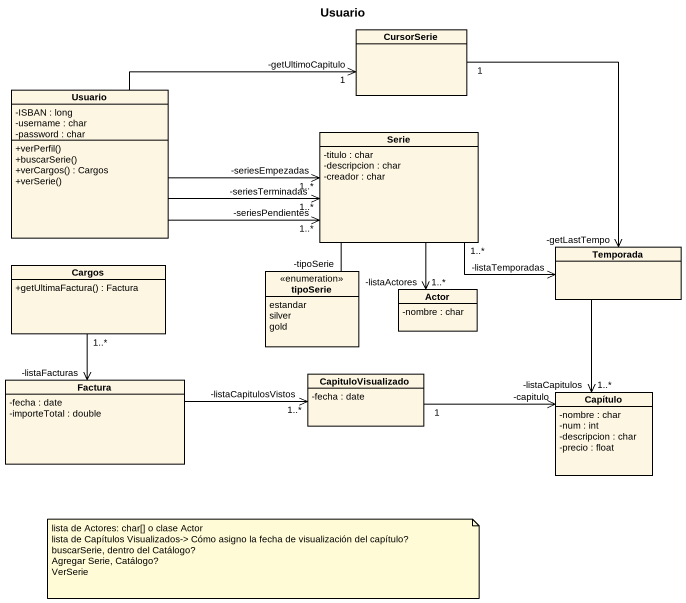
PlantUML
@startuml
title Usuario
hide circle
hide empty members
skinparam classAttributeIconSize 0
class CursorSerie
class Usuario {
  -ISBAN : long
  -username : char
  -password : char
  +verPerfil()
  +buscarSerie()
  +verCargos() : Cargos
  +verSerie()
}
class Serie {
  -titulo : char
  -descripcion : char
  -creador : char
}
class Temporada
class Cargos {
  +getUltimaFactura() : Factura
}
enum tipoSerie {
  estandar
  silver
  gold
}
class "Actor" as Actor_ {
  -nombre : char
}
class CapituloVisualizado {
  -fecha : date
}
class Factura {
  -fecha : date
  -importeTotal : double
}
class Capítulo {
  -nombre : char
  -num : int
  -descripcion : char
  -precio : float
}
CursorSerie "-getUltimoCapitulo\n1" <-left- Usuario
Serie "-seriesEmpezadas\n1..*" <-left- Usuario
Serie "-seriesTerminadas\n1..*" <-left- Usuario
Serie "-seriesPendientes\n1..*" <-left- Usuario
Temporada "-getLastTempo" <-up- "1" CursorSerie
Temporada "-listaTemporadas" <-left- "1..*" Serie
tipoSerie "-tipoSerie" -up- Serie
Actor_ "-listaActores\n1..*" <-up- Serie
CapituloVisualizado "-listaCapitulosVistos\n1..*" <-left- Factura
Factura "-listaFacturas" <-up- "1..*" Cargos
Capítulo "-listaCapitulos\n1..*" <-up- Temporada
Capítulo "-capitulo" <-left- "1" CapituloVisualizado
note as N1
  lista de Actores: char[] o clase Actor
  lista de Capítulos Visualizados-> Cómo asigno la fecha de visualización del capítulo?
  buscarSerie, dentro del Catálogo?
  Agregar Serie, Catálogo?
  VerSerie
end note
@enduml
